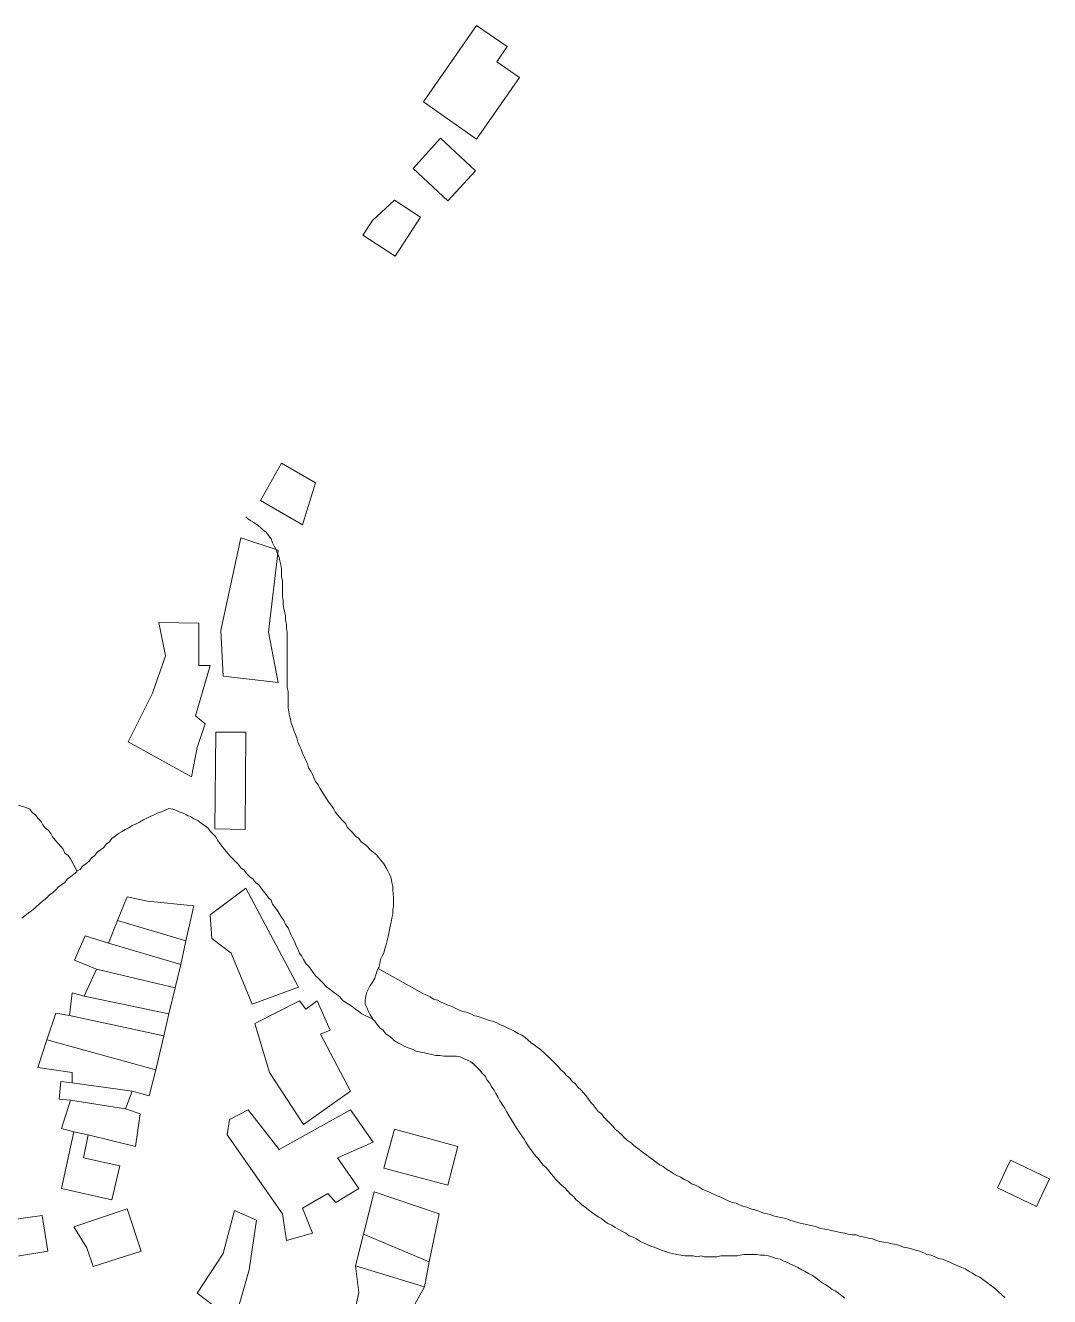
# Model space of a CAD drawing. Header units: inches. Extents: x 1138763 to 1140867, y 1050756 to 1053008.
# Drawn here: x 1140509.4 to 1140667.1, y 1052805.3 to 1053000.9 of the extents above; entities that cross this region are included whole.
import ezdxf

# ---------------------------------------------------------------- set-up
doc = ezdxf.new("R2010")
doc.units = ezdxf.units.IN
doc.header["$MEASUREMENT"] = 0
doc.layers.add('LimEdif_AM', color=44, linetype='Continuous', lineweight=5)
doc.layers.add('ViaSec_AM', color=1, linetype='Continuous', lineweight=18)

msp = doc.modelspace()

# ---------------------------------------------------------------- linework, layer by layer
at = {"layer": 'LimEdif_AM'}
for points in [[(1140578.81, 1052983.37), (1140570.69, 1052989.12), (1140578.81, 1053000.87), (1140583.56, 1052997.62), (1140581.94, 1052995.25), (1140585.44, 1052992.87), (1140578.81, 1052983.37)], [(1140574.44, 1052973.87), (1140569.06, 1052978.87), (1140573.31, 1052983.5), (1140578.69, 1052978.5), (1140574.44, 1052973.87)], [(1140566.31, 1052965.37), (1140561.31, 1052968.62), (1140562.81, 1052970.87), (1140566.19, 1052974), (1140570.19, 1052971.37), (1140566.31, 1052965.37)], [(1140552.06, 1052924), (1140545.56, 1052927.75), (1140548.81, 1052933.5), (1140554.06, 1052930.5), (1140552.06, 1052924)], [(1140548.31, 1052899.75), (1140539.81, 1052900.75), (1140539.44, 1052907.75), (1140542.56, 1052922), (1140548.31, 1052920.12), (1140546.81, 1052907.5), (1140548.31, 1052899.75)], [(1140534.94, 1052885.25), (1140525.19, 1052890.62), (1140528.94, 1052898.12), (1140530.94, 1052903.87), (1140529.94, 1052909), (1140536.06, 1052908.87), (1140536.06, 1052902.37), (1140537.81, 1052902.37), (1140535.56, 1052894.62), (1140537.06, 1052893.37), (1140535.81, 1052889.75), (1140534.94, 1052885.25)], [(1140543.19, 1052877.12), (1140538.56, 1052877.25), (1140538.69, 1052892.12), (1140543.31, 1052892.12), (1140543.19, 1052877.12)], [(1140544.31, 1052850.25), (1140541.06, 1052858.12), (1140538.06, 1052860.37), (1140537.81, 1052864), (1140543.31, 1052868.12), (1140551.44, 1052852.87), (1140544.31, 1052850.25)], [(1140523.56, 1052863.12), (1140525.06, 1052866.75), (1140528.19, 1052866.12), (1140535.31, 1052865.37), (1140534.06, 1052860), (1140523.56, 1052863.12)], [(1140534.06, 1052860), (1140533.31, 1052856.37), (1140522.19, 1052859.62), (1140523.56, 1052863.12), (1140534.06, 1052860)], [(1140533.31, 1052856.37), (1140532.44, 1052852.75), (1140520.31, 1052855.62), (1140516.94, 1052857), (1140518.56, 1052860.75), (1140522.19, 1052859.62), (1140533.31, 1052856.37)], [(1140532.44, 1052852.75), (1140531.44, 1052848.75), (1140518.44, 1052851.5), (1140520.31, 1052855.62), (1140532.44, 1052852.75)], [(1140531.44, 1052848.75), (1140530.69, 1052845.37), (1140516.19, 1052848.5), (1140516.56, 1052852), (1140518.44, 1052851.5), (1140531.44, 1052848.75)], [(1140552.19, 1052831.75), (1140546.94, 1052839.75), (1140544.69, 1052847.25), (1140551.56, 1052850.75), (1140552.56, 1052849.5), (1140554.31, 1052850.75), (1140556.31, 1052846.25), (1140554.81, 1052845.62), (1140559.44, 1052836.87), (1140552.19, 1052831.75)], [(1140530.69, 1052845.37), (1140529.44, 1052840.12), (1140512.69, 1052844.75), (1140514.06, 1052848.87), (1140516.19, 1052848.5), (1140530.69, 1052845.37)], [(1140529.44, 1052840.12), (1140528.44, 1052836.12), (1140525.81, 1052836.87), (1140516.56, 1052838.12), (1140516.56, 1052839.75), (1140511.31, 1052840.5), (1140512.69, 1052844.75), (1140529.44, 1052840.12)], [(1140525.81, 1052836.87), (1140524.81, 1052834.12), (1140516.31, 1052835.5), (1140514.56, 1052835.62), (1140514.81, 1052838.37), (1140516.56, 1052838.12), (1140525.81, 1052836.87)], [(1140524.81, 1052834.12), (1140527.06, 1052833.37), (1140526.31, 1052828.37), (1140519.06, 1052830.12), (1140516.81, 1052830.62), (1140514.94, 1052831.12), (1140516.31, 1052835.5), (1140524.81, 1052834.12)], [(1140549.56, 1052813.87), (1140548.94, 1052818), (1140540.44, 1052830.12), (1140540.81, 1052832.5), (1140543.69, 1052834), (1140548.44, 1052827.87), (1140559.44, 1052834), (1140562.94, 1052829), (1140557.44, 1052826.62), (1140560.69, 1052821.87), (1140557.19, 1052819.75), (1140555.94, 1052821.12), (1140552.06, 1052818.87), (1140553.56, 1052815), (1140549.56, 1052813.87)], [(1140519.06, 1052830.12), (1140518.31, 1052826.62), (1140523.94, 1052825.37), (1140522.69, 1052820.12), (1140514.94, 1052821.87), (1140516.81, 1052830.62), (1140519.06, 1052830.12)], [(1140574.44, 1052822.37), (1140564.56, 1052825), (1140566.19, 1052831), (1140575.94, 1052828.37), (1140574.44, 1052822.37)], [(1140665.06, 1052819.12), (1140659.06, 1052822), (1140661.06, 1052826.25), (1140667.06, 1052823.37), (1140665.06, 1052819.12)], [(1140561.44, 1052814.87), (1140563.06, 1052821.37), (1140573.06, 1052818), (1140571.56, 1052810.62), (1140561.44, 1052814.87)], [(1140502.19, 1052810.5), (1140500.94, 1052818.87), (1140506.44, 1052819.62), (1140506.81, 1052817), (1140511.94, 1052817.75), (1140512.81, 1052812.25), (1140502.19, 1052810.5)], [(1140519.81, 1052809.87), (1140518.81, 1052812.75), (1140516.81, 1052816), (1140525.06, 1052818.75), (1140527.19, 1052812.25), (1140519.81, 1052809.87)], [(1140546.06, 1052797.12), (1140538.81, 1052803.5), (1140535.81, 1052805.75), (1140539.81, 1052811.87), (1140541.56, 1052818.5), (1140544.94, 1052817), (1140543.81, 1052809.37), (1140542.19, 1052803.62), (1140546.81, 1052799.75), (1140546.06, 1052797.12)], [(1140571.56, 1052810.62), (1140570.81, 1052806.75), (1140560.19, 1052810), (1140561.44, 1052814.87), (1140571.56, 1052810.62)], [(1140570.81, 1052806.75), (1140565.44, 1052797.12), (1140559.31, 1052799.5), (1140560.69, 1052805.87), (1140560.19, 1052810), (1140570.81, 1052806.75)]]:
    msp.add_lwpolyline(points, dxfattribs=at)
at = {"layer": 'ViaSec_AM'}
for points in [[(1140562.81, 1052848), (1140562.81, 1052848.12), (1140562.44, 1052848.62), (1140562.19, 1052849.12), (1140561.94, 1052849.75), (1140561.69, 1052850.25), (1140561.69, 1052850.87), (1140561.81, 1052851.5), (1140561.94, 1052852.12), (1140562.19, 1052852.62), (1140562.44, 1052853.12), (1140562.81, 1052853.62), (1140563.19, 1052854.25), (1140563.31, 1052854.75), (1140563.56, 1052855.37), (1140563.69, 1052855.75), (1140563.81, 1052855.87), (1140563.94, 1052856.5), (1140564.06, 1052857.12), (1140564.31, 1052857.62), (1140564.56, 1052858.12), (1140564.69, 1052858.75), (1140564.94, 1052859.37), (1140565.06, 1052860), (1140565.31, 1052861.12), (1140565.44, 1052861.75), (1140565.56, 1052862.25), (1140565.69, 1052862.87), (1140565.81, 1052863.5), (1140565.94, 1052864.12), (1140565.94, 1052864.75), (1140566.06, 1052865.37), (1140566.06, 1052866.62), (1140565.94, 1052867.87), (1140565.94, 1052868.37), (1140565.81, 1052869), (1140565.69, 1052869.62), (1140565.44, 1052870.25), (1140565.19, 1052870.75), (1140564.94, 1052871.25), (1140564.56, 1052871.87), (1140563.81, 1052872.75), (1140563.44, 1052873.25), (1140562.94, 1052873.62), (1140562.44, 1052874), (1140562.06, 1052874.5), (1140561.56, 1052874.87), (1140561.06, 1052875.25), (1140560.69, 1052875.75), (1140560.19, 1052876.12), (1140559.81, 1052876.62), (1140558.94, 1052877.5), (1140558.69, 1052878), (1140558.19, 1052878.5), (1140557.81, 1052879), (1140557.44, 1052879.37), (1140557.06, 1052879.87), (1140556.81, 1052880.37), (1140556.44, 1052880.87), (1140556.06, 1052881.37), (1140554.69, 1052883.5), (1140554.44, 1052884), (1140554.06, 1052884.5), (1140553.81, 1052885), (1140553.56, 1052885.62), (1140553.31, 1052886.12), (1140552.94, 1052886.62), (1140552.81, 1052887.25), (1140552.56, 1052887.75), (1140552.31, 1052888.37), (1140552.06, 1052888.87), (1140551.81, 1052889.5), (1140551.56, 1052890), (1140551.31, 1052890.62), (1140551.19, 1052891.25), (1140550.94, 1052891.75), (1140550.69, 1052892.37), (1140550.56, 1052892.87), (1140550.31, 1052893.5), (1140550.19, 1052894.12), (1140550.06, 1052894.62), (1140549.94, 1052895.25), (1140549.81, 1052895.87), (1140549.81, 1052896.5), (1140549.81, 1052897.12), (1140549.81, 1052897.75), (1140549.81, 1052898.37), (1140549.69, 1052899), (1140549.69, 1052899.5), (1140549.69, 1052900.12), (1140549.69, 1052900.75), (1140549.69, 1052901.37), (1140549.69, 1052902), (1140549.69, 1052902.62), (1140549.69, 1052903.25), (1140549.69, 1052903.87), (1140549.69, 1052904.5), (1140549.69, 1052905), (1140549.69, 1052906.25), (1140549.69, 1052906.87), (1140549.69, 1052907.5), (1140549.56, 1052908.12), (1140549.56, 1052908.75), (1140549.44, 1052909.37), (1140549.44, 1052910), (1140549.31, 1052910.5), (1140549.19, 1052911.12), (1140549.06, 1052911.75), (1140549.06, 1052912.37), (1140548.94, 1052913), (1140548.94, 1052913.62), (1140548.94, 1052914.25), (1140548.94, 1052914.87), (1140548.94, 1052915.5), (1140548.81, 1052916), (1140548.81, 1052916.62), (1140548.81, 1052917.25), (1140548.69, 1052917.87), (1140548.56, 1052918.5), (1140548.44, 1052919), (1140548.19, 1052919.62), (1140547.94, 1052920.25), (1140547.69, 1052920.75), (1140547.44, 1052921.25), (1140547.19, 1052921.87), (1140546.81, 1052922.37), (1140546.44, 1052922.87), (1140545.94, 1052923.25), (1140545.56, 1052923.62), (1140545.06, 1052924), (1140544.56, 1052924.37), (1140544.06, 1052924.62), (1140543.56, 1052925), (1140543.31, 1052925.25)], [(1140517.31, 1052870.75), (1140516.31, 1052872.62), (1140515.94, 1052873.12), (1140515.44, 1052873.5), (1140515.19, 1052874.12), (1140514.81, 1052874.5), (1140514.44, 1052875), (1140513.94, 1052875.5), (1140513.56, 1052876), (1140513.31, 1052876.5), (1140512.94, 1052877), (1140512.44, 1052877.37), (1140512.06, 1052877.87), (1140511.81, 1052878.37), (1140511.31, 1052878.87), (1140510.94, 1052879.37), (1140510.44, 1052879.75), (1140510.06, 1052880.25), (1140509.44, 1052880.5), (1140508.31, 1052880.87)], [(1140635.56, 1052805), (1140635.06, 1052805.37), (1140634.56, 1052805.75), (1140634.06, 1052806.12), (1140633.56, 1052806.37), (1140633.06, 1052806.75), (1140632.56, 1052807.12), (1140632.06, 1052807.37), (1140631.56, 1052807.75), (1140631.06, 1052808.12), (1140630.56, 1052808.5), (1140630.06, 1052808.75), (1140629.44, 1052809.12), (1140628.94, 1052809.37), (1140628.31, 1052809.75), (1140627.81, 1052810), (1140627.19, 1052810.25), (1140626.69, 1052810.5), (1140626.06, 1052810.75), (1140625.56, 1052811), (1140624.94, 1052811.12), (1140624.31, 1052811.37), (1140623.81, 1052811.5), (1140623.19, 1052811.62), (1140622.56, 1052811.62), (1140621.94, 1052811.75), (1140621.31, 1052811.75), (1140620.69, 1052811.75), (1140620.06, 1052811.75), (1140619.44, 1052811.62), (1140618.94, 1052811.5), (1140618.31, 1052811.5), (1140617.69, 1052811.5), (1140617.06, 1052811.5), (1140616.44, 1052811.5), (1140615.81, 1052811.37), (1140615.19, 1052811.37), (1140614.56, 1052811.37), (1140613.94, 1052811.37), (1140613.44, 1052811.5), (1140612.81, 1052811.37), (1140612.19, 1052811.5), (1140611.56, 1052811.5), (1140610.94, 1052811.5), (1140610.31, 1052811.62), (1140609.69, 1052811.75), (1140608.56, 1052812), (1140607.31, 1052812.37), (1140606.81, 1052812.62), (1140606.19, 1052812.87), (1140605.69, 1052813), (1140604.56, 1052813.5), (1140604.06, 1052813.75), (1140603.44, 1052814.12), (1140602.94, 1052814.37), (1140602.31, 1052814.62), (1140601.81, 1052815), (1140601.31, 1052815.25), (1140600.19, 1052815.87), (1140599.69, 1052816.25), (1140599.06, 1052816.5), (1140598.56, 1052816.87), (1140598.06, 1052817.25), (1140597.56, 1052817.5), (1140597.06, 1052817.87), (1140596.56, 1052818.25), (1140595.56, 1052819), (1140595.06, 1052819.37), (1140594.69, 1052819.75), (1140594.19, 1052820.12), (1140593.81, 1052820.62), (1140593.31, 1052821), (1140592.44, 1052822), (1140591.94, 1052822.37), (1140591.56, 1052822.75), (1140591.06, 1052823.25), (1140590.69, 1052823.75), (1140590.31, 1052824.12), (1140589.56, 1052825.12), (1140589.06, 1052825.5), (1140588.31, 1052826.5), (1140587.94, 1052826.87), (1140587.56, 1052827.37), (1140587.19, 1052827.87), (1140586.81, 1052828.37), (1140586.44, 1052829), (1140586.19, 1052829.5), (1140585.81, 1052830), (1140585.44, 1052830.5), (1140585.06, 1052831.12), (1140583.81, 1052833.12), (1140583.44, 1052833.75), (1140583.19, 1052834.25), (1140582.81, 1052834.75), (1140582.44, 1052835.37), (1140582.19, 1052835.87), (1140581.81, 1052836.5), (1140581.56, 1052837), (1140581.19, 1052837.5), (1140580.81, 1052838.12), (1140580.44, 1052838.62), (1140580.19, 1052839.12), (1140579.69, 1052839.62), (1140579.31, 1052840.12), (1140578.94, 1052840.5), (1140578.44, 1052841), (1140577.94, 1052841.37), (1140577.44, 1052841.62), (1140576.81, 1052841.87), (1140576.31, 1052842.12), (1140575.69, 1052842.25), (1140575.06, 1052842.25), (1140574.44, 1052842.25), (1140573.81, 1052842.25), (1140573.19, 1052842.37), (1140572.56, 1052842.37), (1140571.94, 1052842.5), (1140571.44, 1052842.62), (1140570.81, 1052842.75), (1140570.19, 1052842.87), (1140569.56, 1052843), (1140569.06, 1052843.25), (1140568.44, 1052843.5), (1140567.81, 1052843.75), (1140567.31, 1052844), (1140566.81, 1052844.25), (1140566.19, 1052844.62), (1140565.81, 1052845), (1140565.31, 1052845.37), (1140564.81, 1052845.75), (1140564.44, 1052846.25), (1140563.94, 1052846.62), (1140563.56, 1052847.12), (1140563.19, 1052847.62), (1140562.81, 1052848), (1140561.69, 1052848.5), (1140561.19, 1052848.75), (1140560.69, 1052849.12), (1140560.19, 1052849.5), (1140559.69, 1052849.87), (1140558.69, 1052850.5), (1140558.19, 1052850.87), (1140557.81, 1052851.37), (1140557.31, 1052851.75), (1140556.81, 1052852.12), (1140556.31, 1052852.5), (1140555.81, 1052852.87), (1140554.94, 1052853.75), (1140554.44, 1052854.25), (1140554.06, 1052854.62), (1140553.69, 1052855.12), (1140553.31, 1052855.62), (1140552.94, 1052856.12), (1140552.56, 1052856.5), (1140552.19, 1052857.12), (1140551.94, 1052857.62), (1140551.56, 1052858.12), (1140551.31, 1052858.75), (1140551.06, 1052859.25), (1140550.81, 1052859.87), (1140550.56, 1052860.37), (1140550.31, 1052860.87), (1140549.81, 1052862), (1140549.44, 1052862.5), (1140549.19, 1052863.12), (1140548.81, 1052863.62), (1140548.19, 1052864.62), (1140547.81, 1052865.12), (1140547.44, 1052865.62), (1140547.19, 1052866.25), (1140546.81, 1052866.62), (1140546.44, 1052867.12), (1140546.06, 1052867.62), (1140545.69, 1052868.12), (1140545.31, 1052868.62), (1140544.81, 1052869), (1140544.44, 1052869.5), (1140543.94, 1052869.87), (1140543.44, 1052870.37), (1140543.06, 1052870.87), (1140542.56, 1052871.25), (1140542.19, 1052871.75), (1140541.69, 1052872.25), (1140541.31, 1052872.62), (1140540.81, 1052873.12), (1140540.06, 1052874), (1140539.69, 1052874.5), (1140539.31, 1052875), (1140538.94, 1052875.5), (1140538.69, 1052876), (1140538.19, 1052876.5), (1140537.81, 1052876.87), (1140537.44, 1052877.37), (1140536.94, 1052877.75), (1140536.44, 1052878.12), (1140535.94, 1052878.5), (1140535.31, 1052878.75), (1140534.81, 1052879.12), (1140534.44, 1052879.25), (1140534.19, 1052879.37), (1140533.69, 1052879.62), (1140533.06, 1052879.87), (1140532.56, 1052880.12), (1140532.06, 1052880.25), (1140531.44, 1052880.37), (1140530.31, 1052879.87), (1140529.69, 1052879.62), (1140529.19, 1052879.37), (1140528.56, 1052879.12), (1140528.06, 1052878.87), (1140527.56, 1052878.62), (1140526.94, 1052878.25), (1140526.44, 1052878), (1140525.81, 1052877.75), (1140525.31, 1052877.37), (1140524.81, 1052877.12), (1140524.19, 1052876.75), (1140523.69, 1052876.5), (1140523.19, 1052876.12), (1140522.69, 1052875.75), (1140522.31, 1052875.25), (1140521.81, 1052874.87), (1140521.44, 1052874.37), (1140520.94, 1052874), (1140520.44, 1052873.62), (1140520.06, 1052873.12), (1140519.56, 1052872.75), (1140519.19, 1052872.25), (1140518.69, 1052871.87), (1140518.19, 1052871.5), (1140517.81, 1052871), (1140517.31, 1052870.75), (1140517.31, 1052870.62), (1140516.81, 1052870.25), (1140516.31, 1052869.87), (1140515.81, 1052869.5), (1140515.44, 1052869), (1140514.44, 1052868.25), (1140514.06, 1052867.87), (1140513.56, 1052867.37), (1140513.06, 1052867), (1140512.69, 1052866.62), (1140512.19, 1052866.25), (1140511.69, 1052865.87), (1140510.81, 1052865), (1140510.31, 1052864.62), (1140509.81, 1052864.25), (1140508.81, 1052863.5)], [(1140563.69, 1052855.75), (1140570.56, 1052851.87), (1140571.69, 1052851.37), (1140572.19, 1052851), (1140572.81, 1052850.87), (1140573.31, 1052850.62), (1140574.44, 1052850.12), (1140575.06, 1052849.87), (1140575.56, 1052849.62), (1140576.06, 1052849.37), (1140576.69, 1052849.12), (1140577.31, 1052849), (1140577.94, 1052848.75), (1140578.44, 1052848.5), (1140579.06, 1052848.37), (1140580.81, 1052847.75), (1140581.31, 1052847.62), (1140581.94, 1052847.37), (1140582.44, 1052847.12), (1140583.06, 1052846.87), (1140583.56, 1052846.62), (1140584.19, 1052846.37), (1140584.69, 1052846.12), (1140585.19, 1052845.75), (1140585.81, 1052845.5), (1140586.31, 1052845.12), (1140587.19, 1052844.37), (1140587.69, 1052844), (1140588.19, 1052843.62), (1140588.69, 1052843.25), (1140590.06, 1052842), (1140590.56, 1052841.5), (1140590.94, 1052841.12), (1140591.44, 1052840.62), (1140591.81, 1052840.12), (1140592.31, 1052839.75), (1140592.69, 1052839.25), (1140593.19, 1052838.87), (1140593.56, 1052838.37), (1140594.06, 1052838), (1140594.44, 1052837.5), (1140594.94, 1052837), (1140595.31, 1052836.62), (1140595.69, 1052836.12), (1140596.06, 1052835.62), (1140596.44, 1052835.12), (1140596.81, 1052834.75), (1140597.56, 1052833.75), (1140598.06, 1052833.37), (1140598.44, 1052832.87), (1140598.94, 1052832.37), (1140599.31, 1052832), (1140599.81, 1052831.5), (1140600.19, 1052831), (1140600.69, 1052830.62), (1140601.19, 1052830.12), (1140601.56, 1052829.75), (1140602.06, 1052829.25), (1140602.69, 1052828.87), (1140603.06, 1052828.5), (1140604.06, 1052827.75), (1140604.56, 1052827.37), (1140605.06, 1052827), (1140605.56, 1052826.62), (1140606.06, 1052826.25), (1140606.56, 1052825.87), (1140607.06, 1052825.5), (1140607.56, 1052825.25), (1140608.06, 1052824.87), (1140608.69, 1052824.5), (1140609.19, 1052824.12), (1140609.69, 1052823.87), (1140610.31, 1052823.62), (1140610.81, 1052823.25), (1140611.44, 1052823), (1140611.94, 1052822.62), (1140612.56, 1052822.37), (1140613.06, 1052822.12), (1140613.69, 1052821.75), (1140614.19, 1052821.5), (1140614.81, 1052821.25), (1140615.31, 1052821), (1140615.94, 1052820.75), (1140616.56, 1052820.5), (1140617.06, 1052820.25), (1140617.56, 1052820), (1140618.19, 1052819.75), (1140618.81, 1052819.62), (1140619.31, 1052819.37), (1140619.94, 1052819.12), (1140620.44, 1052819), (1140621.06, 1052818.75), (1140621.69, 1052818.62), (1140622.31, 1052818.37), (1140622.94, 1052818.12), (1140623.56, 1052818), (1140624.06, 1052817.87), (1140624.69, 1052817.62), (1140625.94, 1052817.37), (1140626.44, 1052817.25), (1140627.06, 1052817), (1140628.81, 1052816.5), (1140629.44, 1052816.37), (1140630.06, 1052816.25), (1140630.56, 1052816.12), (1140631.19, 1052816), (1140631.81, 1052815.75), (1140632.44, 1052815.62), (1140633.06, 1052815.5), (1140633.69, 1052815.37), (1140634.19, 1052815.25), (1140634.81, 1052815.12), (1140635.56, 1052815), (1140636.06, 1052814.87), (1140636.69, 1052814.75), (1140637.31, 1052814.75), (1140637.94, 1052814.5), (1140638.56, 1052814.37), (1140639.19, 1052814.25), (1140639.81, 1052814.12), (1140640.44, 1052813.87), (1140640.94, 1052813.75), (1140641.56, 1052813.62), (1140642.19, 1052813.5), (1140642.81, 1052813.37), (1140643.44, 1052813.25), (1140643.94, 1052813.12), (1140644.56, 1052812.87), (1140645.19, 1052812.75), (1140645.81, 1052812.62), (1140646.44, 1052812.37), (1140647.06, 1052812.25), (1140647.69, 1052812), (1140648.19, 1052811.75), (1140648.81, 1052811.62), (1140649.44, 1052811.37), (1140649.94, 1052811.12), (1140650.56, 1052811), (1140651.19, 1052810.75), (1140651.81, 1052810.5), (1140652.31, 1052810.25), (1140652.94, 1052810), (1140653.56, 1052809.75), (1140654.06, 1052809.5), (1140654.69, 1052809.12), (1140655.19, 1052808.87), (1140655.69, 1052808.5), (1140656.31, 1052808.25), (1140656.81, 1052807.87), (1140657.31, 1052807.5), (1140657.81, 1052807.12), (1140658.31, 1052806.75), (1140658.81, 1052806.37), (1140659.19, 1052806), (1140659.69, 1052805.5), (1140660.19, 1052805.12)]]:
    msp.add_lwpolyline(points, dxfattribs=at)

doc.saveas('drawing.dxf')
